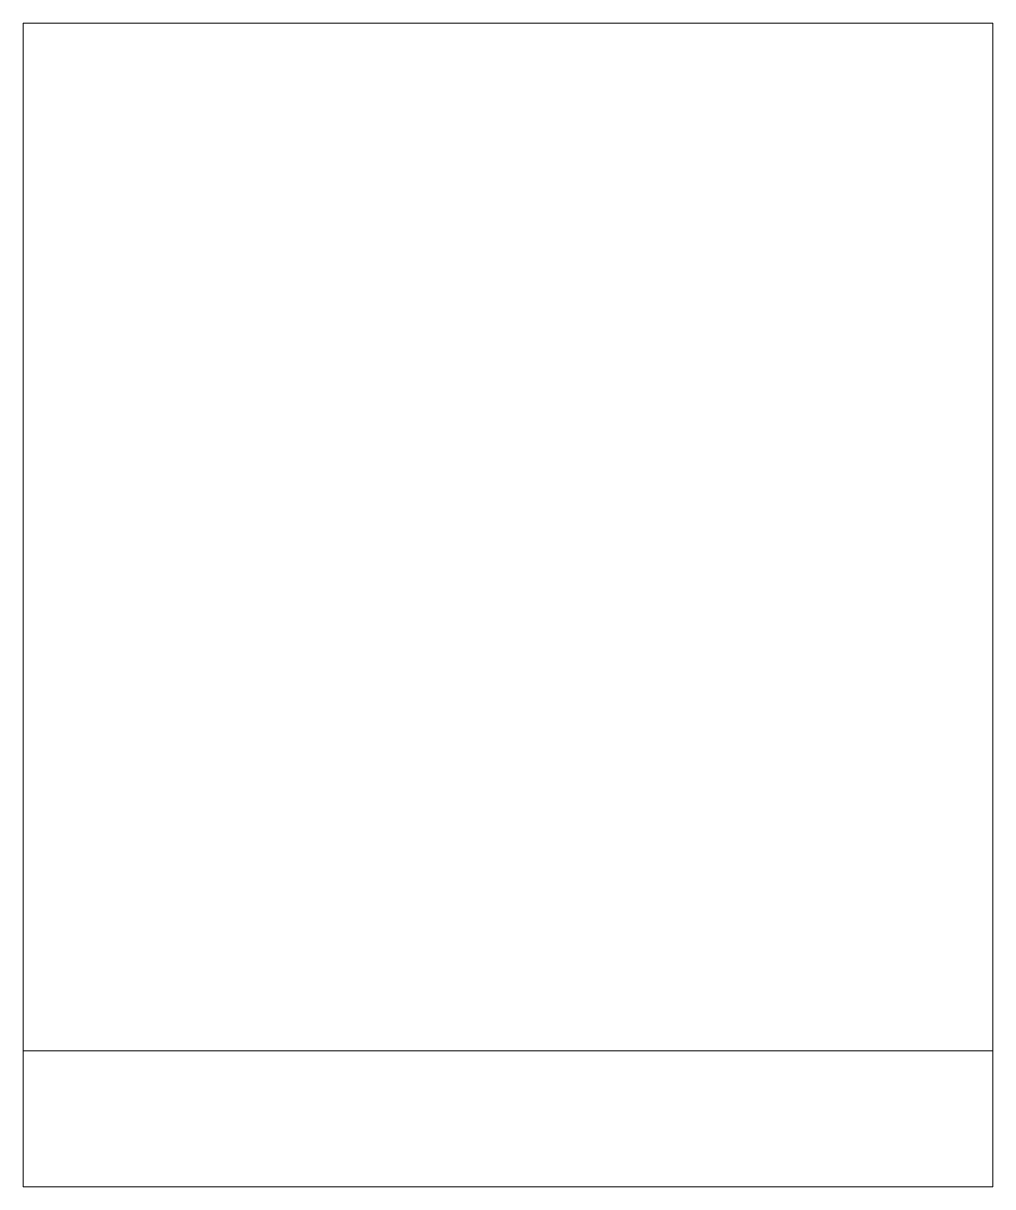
# Model space of a CAD drawing. Header units: millimetres. Extents: x 0 to 500, y -600 to 0.
import ezdxf

# ---------------------------------------------------------------- set-up
doc = ezdxf.new("R2010")
doc.units = ezdxf.units.MM
doc.header["$MEASUREMENT"] = 0

# ---------------------------------------------------------------- blocks, each defined once
blk = doc.blocks.new('BÄNKSKÅP_ENKELLUCKA_500x600H_M_G')
at = {"color": 8, "lineweight": 13}
for p, q in [((500, 0), (0, 0)), ((30, -600, 850), (30, -600, 740))]:
    blk.add_line(p, q, dxfattribs=at)
for p in [(500, 0), (0, -600)]:
    blk.add_point(p, dxfattribs=at)
for points in [[(0, 0, 900), (0, 0, 150), (0, -600, 150), (0, -600, 900)], [(500, 0, 150), (0, 0, 150), (0, 0, 900), (500, 0, 900)], [(0, 0, 150), (0, 0), (0, -530), (0, -530, 150)], [(500, 0), (0, 0), (0, 0, 150), (500, 0, 150)], [(0, -530), (0, 0), (500, 0), (500, -530)], [(0, -600, 150), (0, 0, 150), (500, 0, 150), (500, -600, 150)], [(0, -600, 900), (500, -600, 900), (500, 0, 900), (0, 0, 900)], [(500, -600, 150), (500, 0, 150), (500, 0, 900), (500, -600, 900)], [(500, -530), (500, 0), (500, 0, 150), (500, -530, 150)], [(0, -530), (500, -530), (500, -530, 150), (0, -530, 150)], [(0, -600, 900), (0, -600, 150), (500, -600, 150), (500, -600, 900)]]:
    blk.add_3dface(points, dxfattribs=at)

msp = doc.modelspace()

# ---------------------------------------------------------------- block references
msp.add_blockref('BÄNKSKÅP_ENKELLUCKA_500x600H_M_G', (0, 0))

doc.saveas('drawing.dxf')
